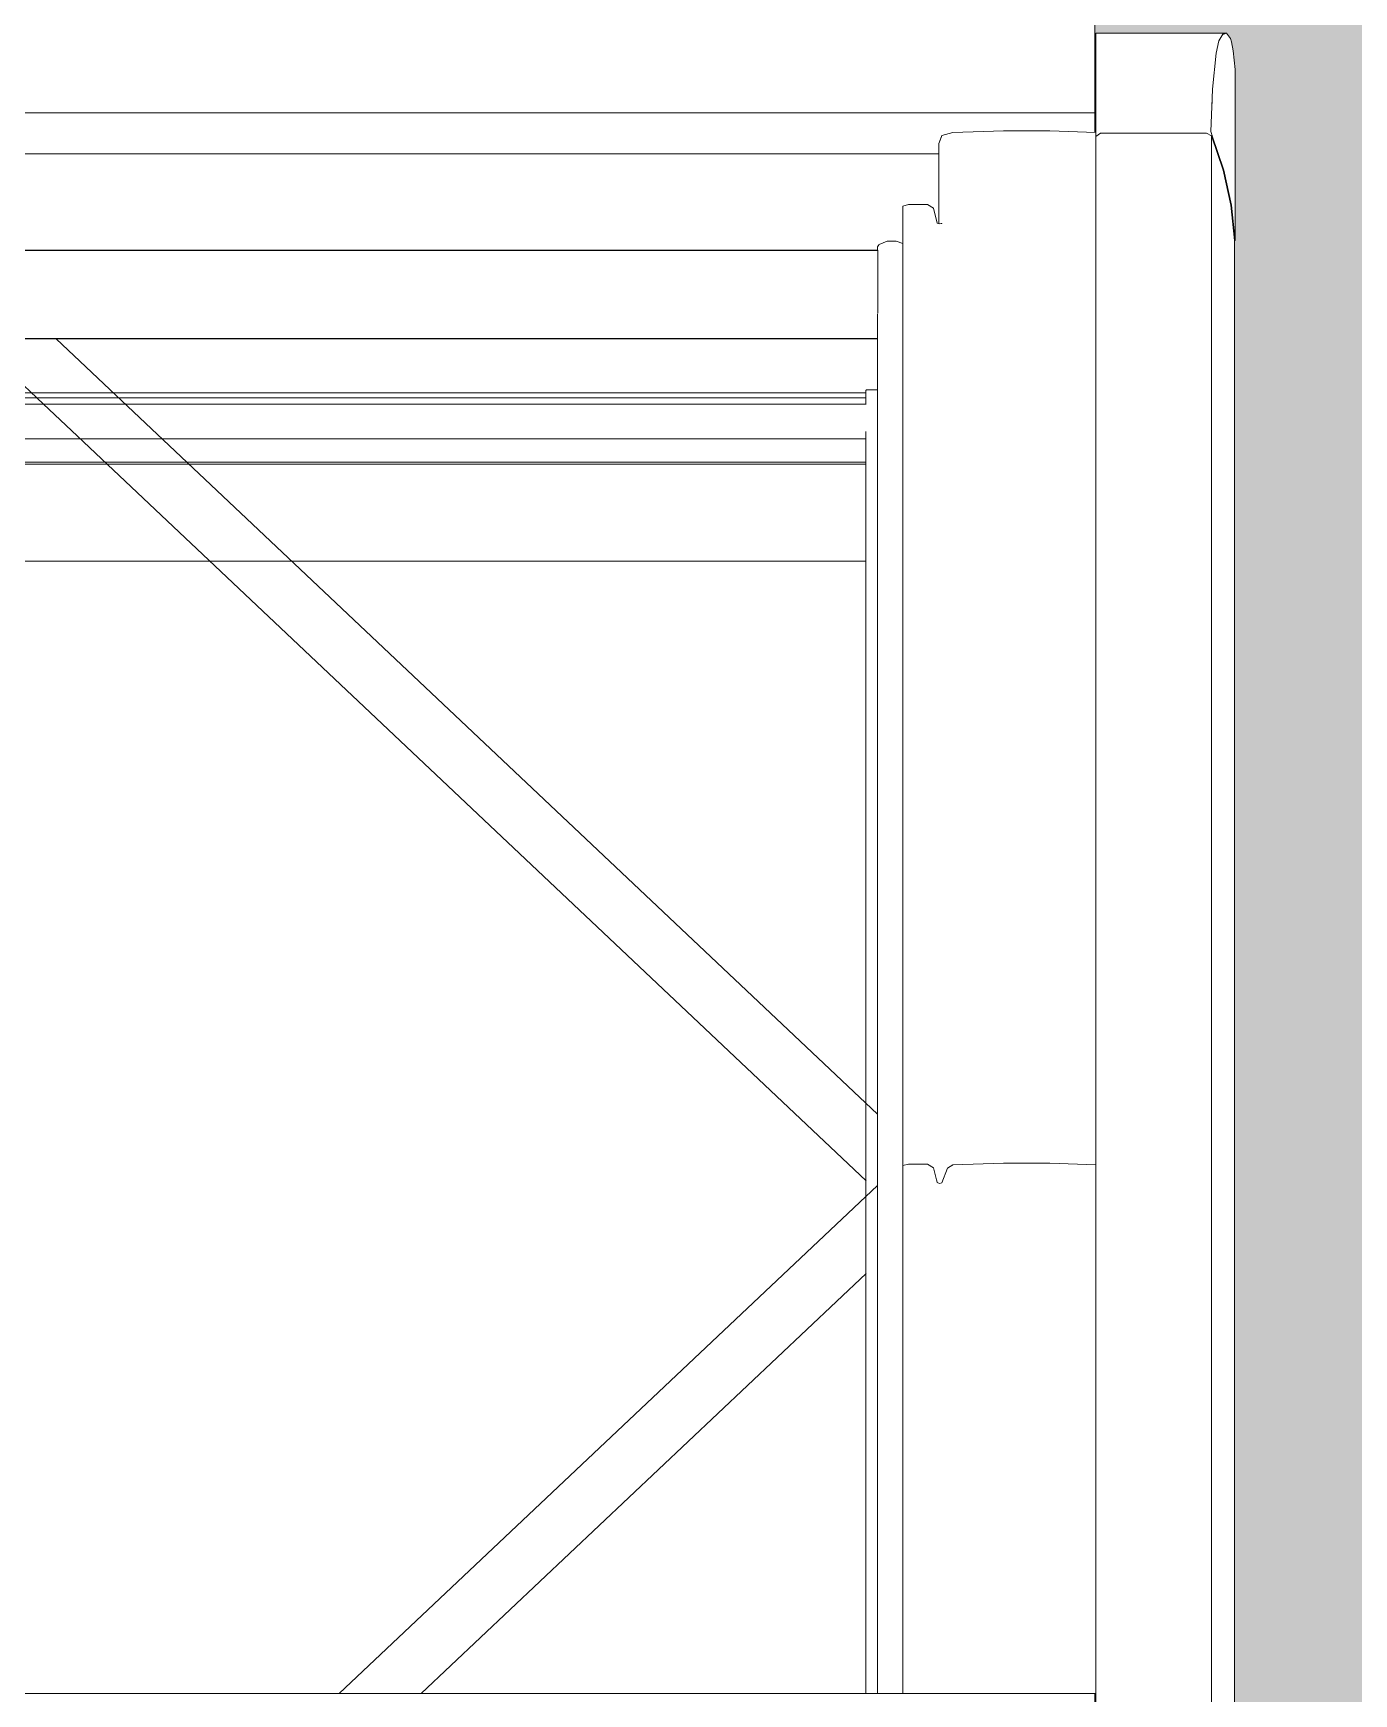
# Model space of a CAD drawing. Header units: metres. Extents: x -208 to 1512, y -277 to 123.
# Drawn here: x 17.528 to 17.987, y -23.485 to -22.907 of the extents above; entities that cross this region are included whole.
import ezdxf

# ---------------------------------------------------------------- set-up
doc = ezdxf.new("R2010")
doc.units = ezdxf.units.M
doc.header["$MEASUREMENT"] = 0
doc.linetypes.add('Wipeout_Contour', pattern=[1, 0, -1])
doc.layers.add('325 Dachfenster', color=7, linetype='Continuous')
doc.layers.add('330 Dachaufbau', color=7, linetype='Continuous')

# ---------------------------------------------------------------- blocks, each defined once
blk = doc.blocks.new('Dachfläche_8_4', base_point=(18.9306, -21.27982))
at = {"layer": '330 Dachaufbau', "linetype": 'Continuous', "lineweight": 0, "true_color": 0x000000}
h = blk.add_hatch(color=18, dxfattribs=at)
h.paths.add_polyline_path([(18.91751, -24.33504), (18.9306, -21.27982), (12.32089, -21.27982), (12.32089, -21.295), (15.47503, -21.295), (15.47503, -24.33504)])
h.paths.add_polyline_path([(16.23688, -23.72517), (16.23688, -22.11982), (17.89688, -22.11982), (17.89688, -23.72517)], flags=0)
at = {"layer": '330 Dachaufbau', "color": 7, "linetype": 'Continuous', "lineweight": 18, "flags": 128}
blk.add_lwpolyline([(17.89688, -23.72517), (17.89688, -22.11982)], dxfattribs=at)
blk = doc.blocks.new('VELUX SlopeRoofBundle[6]_4')
at = {"color": 254, "linetype": 'Wipeout_Contour', "lineweight": 0, "ltscale": 173.151403}
blk.add_wipeout([(17.89688, -22.88246), (17.13074, -22.88246), (17.13112, -22.90741), (17.1428, -22.90741), (17.1428, -22.93507), (17.89688, -22.93507)], dxfattribs=at).dxf.layer = '325 Dachfenster'
at = {"color": 254, "linetype": 'Wipeout_Contour', "lineweight": 0, "ltscale": 147.677592}
blk.add_wipeout([(17.9375, -22.94309), (17.9375, -23.51476), (17.9377, -23.51528), (17.9415, -23.52663), (17.9415, -22.95504)], dxfattribs=at).dxf.layer = '325 Dachfenster'
at = {"color": 254, "linetype": 'Wipeout_Contour', "lineweight": 0, "ltscale": 233.026265}
blk.add_wipeout([(17.8214, -22.98287), (17.8215, -22.98287), (17.8215, -23.00472), (17.8214, -23.00499), (17.8214, -23.48484), (17.8219, -23.48484), (17.8219, -22.98089), (17.8214, -22.98174)], dxfattribs=at).dxf.layer = '325 Dachfenster'
at = {"color": 254, "linetype": 'Wipeout_Contour', "lineweight": 0, "ltscale": 117.716243}
blk.add_wipeout([(17.8429, -23.48484), (17.8437, -23.48484), (17.8437, -23.30722), (17.8429, -23.30743)], dxfattribs=at).dxf.layer = '325 Dachfenster'
at = {"color": 254, "linetype": 'Wipeout_Contour', "lineweight": 0, "ltscale": 147.721338}
blk.add_wipeout([(17.9415, -22.95504), (17.9415, -23.52663), (17.9417, -23.52723), (17.9442, -23.5385), (17.9442, -22.96721)], dxfattribs=at).dxf.layer = '325 Dachfenster'
at = {"color": 254, "linetype": 'Wipeout_Contour', "lineweight": 0, "ltscale": 117.155928}
blk.add_wipeout([(17.8219, -22.98089), (17.8219, -23.48484), (17.8247, -23.48484), (17.8247, -22.97976)], dxfattribs=at).dxf.layer = '325 Dachfenster'
at = {"color": 254, "linetype": 'Wipeout_Contour', "lineweight": 0, "ltscale": 117.714584}
blk.add_wipeout([(17.8421, -23.48484), (17.8429, -23.48484), (17.8429, -23.30743), (17.8421, -23.30715)], dxfattribs=at).dxf.layer = '325 Dachfenster'
at = {"color": 254, "linetype": 'Wipeout_Contour', "lineweight": 0, "ltscale": 147.728869}
blk.add_wipeout([(17.9442, -22.96721), (17.9442, -23.5385), (17.9444, -23.5394), (17.9455, -23.54976), (17.9455, -22.97946)], dxfattribs=at).dxf.layer = '325 Dachfenster'
at = {"color": 254, "linetype": 'Wipeout_Contour', "lineweight": 0, "ltscale": 115.628399}
blk.add_wipeout([(17.2185, -22.98287), (17.2185, -22.98308), (17.8215, -22.98308), (17.8215, -22.98287)], dxfattribs=at).dxf.layer = '325 Dachfenster'
at = {"color": 254, "linetype": 'Wipeout_Contour', "lineweight": 0, "ltscale": 115.669399}
blk.add_wipeout([(17.2185, -22.998), (17.8215, -22.998), (17.8215, -22.99369), (17.2185, -22.99369)], dxfattribs=at).dxf.layer = '325 Dachfenster'
at = {"color": 254, "linetype": 'Wipeout_Contour', "lineweight": 0, "ltscale": 115.702631}
blk.add_wipeout([(17.2186, -23.00578), (17.2186, -23.00684), (17.8214, -23.00684), (17.8214, -23.00578)], dxfattribs=at).dxf.layer = '325 Dachfenster'
at = {"color": 254, "linetype": 'Wipeout_Contour', "lineweight": 0, "ltscale": 233.384461}
blk.add_wipeout([(17.2186, -23.28336), (17.2186, -23.3081), (17.40574, -23.48484), (17.63426, -23.48484), (17.8214, -23.3081), (17.8214, -23.28336), (17.53587, -23.0137), (17.50413, -23.0137)], dxfattribs=at).dxf.layer = '325 Dachfenster'
at = {"color": 254, "linetype": 'Wipeout_Contour', "lineweight": 0, "ltscale": 117.729006}
blk.add_wipeout([(17.8408, -23.48484), (17.8421, -23.48484), (17.8421, -23.30715), (17.8408, -23.30199)], dxfattribs=at).dxf.layer = '325 Dachfenster'
at = {"color": 254, "linetype": 'Wipeout_Contour', "lineweight": 0, "ltscale": 115.645777}
blk.add_wipeout([(17.2185, -22.98308), (17.2185, -22.99369), (17.8215, -22.99369), (17.8215, -22.98308)], dxfattribs=at).dxf.layer = '325 Dachfenster'
at = {"color": 254, "linetype": 'Wipeout_Contour', "lineweight": 0, "ltscale": 115.684257}
blk.add_wipeout([(17.2185, -23.00302), (17.8215, -23.00302), (17.8215, -22.998), (17.2185, -22.998)], dxfattribs=at).dxf.layer = '325 Dachfenster'
at = {"color": 254, "linetype": 'Wipeout_Contour', "lineweight": 0, "ltscale": 115.705323}
blk.add_wipeout([(17.2186, -23.00684), (17.2186, -23.00748), (17.8214, -23.00748), (17.8214, -23.00684)], dxfattribs=at).dxf.layer = '325 Dachfenster'
at = {"color": 254, "linetype": 'Wipeout_Contour', "lineweight": 0, "ltscale": 86.683125}
blk.add_wipeout([(17.8214, -23.0137), (17.53587, -23.0137), (17.8214, -23.28336)], dxfattribs=at).dxf.layer = '325 Dachfenster'
at = {"color": 254, "linetype": 'Wipeout_Contour', "lineweight": 0, "ltscale": 117.702844}
blk.add_wipeout([(17.8387, -23.48484), (17.8408, -23.48484), (17.8408, -23.30199), (17.8387, -23.30071)], dxfattribs=at).dxf.layer = '325 Dachfenster'
at = {"color": 254, "linetype": 'Wipeout_Contour', "lineweight": 0, "ltscale": 117.736546}
blk.add_wipeout([(17.8437, -23.48484), (17.8457, -23.48484), (17.8457, -23.30206), (17.8437, -23.30722)], dxfattribs=at).dxf.layer = '325 Dachfenster'
at = {"color": 254, "linetype": 'Wipeout_Contour', "lineweight": 0, "ltscale": 88.298768}
blk.add_wipeout([(17.8214, -23.3081), (17.63426, -23.48484), (17.8214, -23.48484)], dxfattribs=at).dxf.layer = '325 Dachfenster'
at = {"layer": '325 Dachfenster', "linetype": 'Continuous', "lineweight": 0, "flags": 128}
for points in [[(17.52, -23.02558), (17.53146, -23.0364), (17.54119, -23.04559), (17.81743, -23.30648)], [(17.2227, -23.03251), (17.8173, -23.03251)], [(17.2227, -23.03421), (17.8173, -23.03421)], [(17.8175, -23.03145), (17.8173, -23.03166)], [(17.8173, -23.03166), (17.8173, -23.0364)], [(17.8214, -23.03145), (17.8175, -23.03145)], [(17.22257, -23.0364), (17.81743, -23.0364)], [(17.2227, -23.04842), (17.8173, -23.04842)], [(17.2227, -23.05655), (17.8173, -23.05655)], [(17.2227, -23.05733), (17.8173, -23.05733)], [(17.2227, -23.09106), (17.8173, -23.09106)]]:
    blk.add_lwpolyline(points, dxfattribs=at)
at = {"color": 254, "linetype": 'Wipeout_Contour', "lineweight": 0, "ltscale": 115.707462}
blk.add_wipeout([(17.2186, -23.00748), (17.2186, -23.00818), (17.8214, -23.00818), (17.8214, -23.00748)], dxfattribs=at).dxf.layer = '325 Dachfenster'
at = {"color": 254, "linetype": 'Wipeout_Contour', "lineweight": 0, "ltscale": 115.726012}
blk.add_wipeout([(17.2186, -23.01363), (17.2186, -23.0137), (17.8214, -23.0137), (17.8214, -23.01363)], dxfattribs=at).dxf.layer = '325 Dachfenster'
at = {"color": 254, "linetype": 'Wipeout_Contour', "lineweight": 0, "ltscale": 117.685859}
blk.add_wipeout([(17.8321, -23.30071), (17.8321, -23.48484), (17.8387, -23.48484), (17.8387, -23.30071)], dxfattribs=at).dxf.layer = '325 Dachfenster'
at = {"color": 254, "linetype": 'Wipeout_Contour', "lineweight": 0, "ltscale": 117.718723}
blk.add_wipeout([(17.8457, -23.48484), (17.8475, -23.48484), (17.8475, -23.301), (17.8457, -23.30206)], dxfattribs=at).dxf.layer = '325 Dachfenster'
at = {"color": 254, "linetype": 'Wipeout_Contour', "lineweight": 0, "ltscale": 173.835948}
blk.add_wipeout([(17.8429, -22.97375), (17.8429, -23.30743), (17.8437, -23.30722), (17.8437, -22.9735), (17.8436, -22.97353), (17.8436, -22.97356)], dxfattribs=at).dxf.layer = '325 Dachfenster'
at = {"color": 254, "linetype": 'Wipeout_Contour', "lineweight": 0, "ltscale": 115.717327}
blk.add_wipeout([(17.2186, -23.00818), (17.2186, -23.01363), (17.8214, -23.01363), (17.8214, -23.00818)], dxfattribs=at).dxf.layer = '325 Dachfenster'
at = {"color": 254, "linetype": 'Wipeout_Contour', "lineweight": 0, "ltscale": 117.677964}
blk.add_wipeout([(17.8302, -23.48484), (17.8321, -23.48484), (17.8321, -23.30071), (17.8302, -23.30121)], dxfattribs=at).dxf.layer = '325 Dachfenster'
at = {"color": 254, "linetype": 'Wipeout_Contour', "lineweight": 0, "ltscale": 117.739133}
blk.add_wipeout([(17.8475, -23.48484), (17.8651, -23.48484), (17.8651, -23.30043), (17.8475, -23.301)], dxfattribs=at).dxf.layer = '325 Dachfenster'
at = {"layer": '325 Dachfenster', "linetype": 'Continuous', "lineweight": 0, "flags": 128}
for points in [[(17.2186, -23.01363), (17.8214, -23.01363)], [(17.2186, -23.0137), (17.8214, -23.0137)], [(17.53587, -23.0137), (17.8214, -23.28336)]]:
    blk.add_lwpolyline(points, dxfattribs=at)
at = {"color": 254, "linetype": 'Wipeout_Contour', "lineweight": 0, "ltscale": 116.905188}
blk.add_wipeout([(17.8421, -22.97346), (17.8421, -23.30715), (17.8429, -23.30743), (17.8429, -22.97375)], dxfattribs=at).dxf.layer = '325 Dachfenster'
at = {"color": 254, "linetype": 'Wipeout_Contour', "lineweight": 0, "ltscale": 117.168998}
blk.add_wipeout([(17.8278, -22.97969), (17.8278, -23.48484), (17.8302, -23.48484), (17.8302, -22.98051)], dxfattribs=at).dxf.layer = '325 Dachfenster'
at = {"color": 254, "linetype": 'Wipeout_Contour', "lineweight": 0, "ltscale": 231.422645}
blk.add_wipeout([(17.2185, -23.00387), (17.2185, -23.00472), (17.2186, -23.00499), (17.2186, -23.00578), (17.8214, -23.00578), (17.8214, -23.00499), (17.8215, -23.00472), (17.8215, -23.00387)], dxfattribs=at).dxf.layer = '325 Dachfenster'
at = {"color": 254, "linetype": 'Wipeout_Contour', "lineweight": 0, "ltscale": 117.777296}
blk.add_wipeout([(17.8813, -23.30043), (17.8651, -23.30043), (17.8651, -23.48484), (17.8813, -23.48484)], dxfattribs=at).dxf.layer = '325 Dachfenster'
at = {"color": 254, "linetype": 'Wipeout_Contour', "lineweight": 0, "ltscale": 116.901681}
blk.add_wipeout([(17.8457, -22.96834), (17.8437, -22.9735), (17.8437, -23.30722), (17.8457, -23.30206)], dxfattribs=at).dxf.layer = '325 Dachfenster'
at = {"color": 254, "linetype": 'Wipeout_Contour', "lineweight": 0, "ltscale": 117.160542}
blk.add_wipeout([(17.8247, -22.97976), (17.8247, -23.48484), (17.8278, -23.48484), (17.8278, -22.97969)], dxfattribs=at).dxf.layer = '325 Dachfenster'
at = {"color": 254, "linetype": 'Wipeout_Contour', "lineweight": 0, "ltscale": 115.693522}
blk.add_wipeout([(17.2185, -23.00387), (17.8215, -23.00387), (17.8215, -23.00302), (17.2185, -23.00302)], dxfattribs=at).dxf.layer = '325 Dachfenster'
at = {"color": 254, "linetype": 'Wipeout_Contour', "lineweight": 0, "ltscale": 117.818896}
blk.add_wipeout([(17.8813, -23.48484), (17.8972, -23.48484), (17.8972, -23.30094), (17.8813, -23.30043)], dxfattribs=at).dxf.layer = '325 Dachfenster'
at = {"color": 254, "linetype": 'Wipeout_Contour', "lineweight": 0, "ltscale": 117.326356}
blk.add_wipeout([(17.8972, -22.94339), (17.8972, -23.51402), (17.8989, -23.51402), (17.8989, -22.94213)], dxfattribs=at).dxf.layer = '325 Dachfenster'
at = {"color": 254, "linetype": 'Wipeout_Contour', "lineweight": 0, "ltscale": 116.894068}
blk.add_wipeout([(17.8408, -22.9683), (17.8408, -23.30199), (17.8421, -23.30715), (17.8421, -22.97346)], dxfattribs=at).dxf.layer = '325 Dachfenster'
at = {"color": 254, "linetype": 'Wipeout_Contour', "lineweight": 0, "ltscale": 116.896818}
blk.add_wipeout([(17.8457, -22.96834), (17.8457, -23.30206), (17.8475, -23.301), (17.8475, -22.96728)], dxfattribs=at).dxf.layer = '325 Dachfenster'
at = {"layer": '325 Dachfenster', "linetype": 'Continuous', "lineweight": 0, "flags": 128}
for points in [[(17.8421, -23.30715), (17.8429, -23.30743)], [(17.8429, -23.30743), (17.8437, -23.30722)]]:
    blk.add_lwpolyline(points, dxfattribs=at)
at = {"color": 254, "linetype": 'Wipeout_Contour', "lineweight": 0, "ltscale": 117.371274}
blk.add_wipeout([(17.8989, -22.94213), (17.8989, -23.51402), (17.9357, -23.51402), (17.9357, -22.94213)], dxfattribs=at).dxf.layer = '325 Dachfenster'
at = {"color": 254, "linetype": 'Wipeout_Contour', "lineweight": 0, "ltscale": 116.918251}
blk.add_wipeout([(17.8475, -22.96728), (17.8475, -23.301), (17.8651, -23.30043), (17.8651, -22.96671)], dxfattribs=at).dxf.layer = '325 Dachfenster'
at = {"color": 254, "linetype": 'Wipeout_Contour', "lineweight": 0, "ltscale": 116.867116}
blk.add_wipeout([(17.8321, -22.96703), (17.8321, -23.30071), (17.8387, -23.30071), (17.8387, -22.96703)], dxfattribs=at).dxf.layer = '325 Dachfenster'
at = {"layer": '325 Dachfenster', "linetype": 'Continuous', "lineweight": 0, "flags": 128}
for points in [[(17.8457, -23.30206), (17.8475, -23.301)], [(17.8437, -23.30722), (17.8457, -23.30206)]]:
    blk.add_lwpolyline(points, dxfattribs=at)
at = {"color": 254, "linetype": 'Wipeout_Contour', "lineweight": 0, "ltscale": 176.963198}
blk.add_wipeout([(17.9357, -22.94213), (17.9357, -23.51402), (17.93717, -23.51402), (17.93725, -23.5141), (17.9375, -23.51476), (17.9375, -22.94309)], dxfattribs=at).dxf.layer = '325 Dachfenster'
at = {"color": 254, "linetype": 'Wipeout_Contour', "lineweight": 0, "ltscale": 116.958694}
blk.add_wipeout([(17.8651, -22.96671), (17.8651, -23.30043), (17.8813, -23.30043), (17.8813, -22.96671)], dxfattribs=at).dxf.layer = '325 Dachfenster'
at = {"color": 254, "linetype": 'Wipeout_Contour', "lineweight": 0, "ltscale": 116.857401}
blk.add_wipeout([(17.8321, -22.96703), (17.8302, -22.96753), (17.8302, -23.30121), (17.8321, -23.30071)], dxfattribs=at).dxf.layer = '325 Dachfenster'
at = {"color": 254, "linetype": 'Wipeout_Contour', "lineweight": 0, "ltscale": 116.879694}
blk.add_wipeout([(17.8387, -22.96703), (17.8387, -23.30071), (17.8408, -23.30199), (17.8408, -22.9683)], dxfattribs=at).dxf.layer = '325 Dachfenster'
at = {"color": 254, "linetype": 'Wipeout_Contour', "lineweight": 0, "ltscale": 117.23557}
blk.add_wipeout([(17.1428, -23.48497), (17.8972, -23.48497), (17.8972, -23.48484), (17.1428, -23.48484)], dxfattribs=at).dxf.layer = '325 Dachfenster'
at = {"layer": '325 Dachfenster', "linetype": 'Continuous', "lineweight": 0, "flags": 128}
for points in [[(17.8214, -23.00499), (17.8214, -23.48484)], [(17.8173, -23.04587), (17.8173, -23.48484)], [(17.8302, -23.30121), (17.8321, -23.30071), (17.8387, -23.30071)], [(17.8387, -23.30071), (17.8408, -23.30199)], [(17.8408, -23.30199), (17.8421, -23.30715)], [(17.63426, -23.48484), (17.8214, -23.3081)], [(17.66271, -23.48484), (17.81743, -23.33872)], [(17.8972, -23.48484), (17.1428, -23.48484)]]:
    blk.add_lwpolyline(points, dxfattribs=at)
at = {"color": 254, "linetype": 'Wipeout_Contour', "lineweight": 0, "ltscale": 205.294495}
blk.add_wipeout([(17.8427, -22.97368), (17.8429, -22.97375), (17.8436, -22.97356), (17.8436, -22.97353), (17.84367, -22.97351), (17.8437, -22.97343), (17.8427, -22.94578)], dxfattribs=at).dxf.layer = '325 Dachfenster'
at = {"color": 254, "linetype": 'Wipeout_Contour', "lineweight": 0, "ltscale": 116.998763}
blk.add_wipeout([(17.8813, -22.96671), (17.8813, -23.30043), (17.8972, -23.30094), (17.8972, -22.96723)], dxfattribs=at).dxf.layer = '325 Dachfenster'
at = {"layer": '325 Dachfenster', "linetype": 'Continuous', "lineweight": 0, "flags": 128}
blk.add_lwpolyline([(17.8475, -23.301), (17.8651, -23.30043), (17.8813, -23.30043), (17.8972, -23.30094)], dxfattribs=at)
at = {"color": 254, "linetype": 'Wipeout_Contour', "lineweight": 0, "ltscale": 116.46482}
blk.add_wipeout([(17.84371, -22.94311), (17.8427, -22.94578), (17.8437, -22.97343), (17.8457, -22.96834)], dxfattribs=at).dxf.layer = '325 Dachfenster'
at = {"color": 254, "linetype": 'Wipeout_Contour', "lineweight": 0, "ltscale": 86.566275}
blk.add_wipeout([(17.8437, -22.94302), (17.8475, -22.96728), (17.8475, -22.94196)], dxfattribs=at).dxf.layer = '325 Dachfenster'
at = {"color": 254, "linetype": 'Wipeout_Contour', "lineweight": 0, "ltscale": 116.344326}
blk.add_wipeout([(17.8475, -22.96728), (17.8651, -22.96671), (17.8651, -22.9414), (17.8475, -22.94196)], dxfattribs=at).dxf.layer = '325 Dachfenster'
at = {"color": 254, "linetype": 'Wipeout_Contour', "lineweight": 0, "ltscale": 87.601629}
blk.add_wipeout([(17.8437, -22.94302), (17.8457, -22.96834), (17.8475, -22.96728)], dxfattribs=at).dxf.layer = '325 Dachfenster'
at = {"color": 254, "linetype": 'Wipeout_Contour', "lineweight": 0, "ltscale": 116.38557}
blk.add_wipeout([(17.8651, -22.9414), (17.8651, -22.96671), (17.8813, -22.96671), (17.8813, -22.9414)], dxfattribs=at).dxf.layer = '325 Dachfenster'
at = {"color": 254, "linetype": 'Wipeout_Contour', "lineweight": 0, "ltscale": 86.525233}
blk.add_wipeout([(17.8427, -22.94578), (17.84371, -22.94311), (17.8437, -22.94302)], dxfattribs=at).dxf.layer = '325 Dachfenster'
at = {"color": 254, "linetype": 'Wipeout_Contour', "lineweight": 0, "ltscale": 116.425898}
blk.add_wipeout([(17.8813, -22.9414), (17.8813, -22.96671), (17.8972, -22.96723), (17.8972, -22.94191)], dxfattribs=at).dxf.layer = '325 Dachfenster'
at = {"color": 254, "linetype": 'Wipeout_Contour', "lineweight": 0, "ltscale": 115.542199}
blk.add_wipeout([(17.1973, -22.94942), (17.1973, -22.96137), (17.8427, -22.96137), (17.8427, -22.94942)], dxfattribs=at).dxf.layer = '325 Dachfenster'
at = {"color": 254, "linetype": 'Wipeout_Contour', "lineweight": 0, "ltscale": 115.522895}
blk.add_wipeout([(17.1973, -22.94935), (17.1973, -22.94942), (17.8427, -22.94942), (17.8427, -22.94935)], dxfattribs=at).dxf.layer = '325 Dachfenster'
at = {"color": 254, "linetype": 'Wipeout_Contour', "lineweight": 0, "ltscale": 462.809383}
blk.add_wipeout([(17.1973, -22.96137), (17.1973, -22.97368), (17.1979, -22.97346), (17.1992, -22.9683), (17.2013, -22.96703), (17.2079, -22.96703), (17.2098, -22.96753), (17.2098, -22.97594), (17.8302, -22.97594), (17.8302, -22.96753), (17.8321, -22.96703), (17.8387, -22.96703), (17.8408, -22.9683), (17.8421, -22.97346), (17.8427, -22.97368), (17.8427, -22.96137)], dxfattribs=at).dxf.layer = '325 Dachfenster'
at = {"layer": '325 Dachfenster', "linetype": 'Continuous', "lineweight": 0, "flags": 128}
blk.add_lwpolyline([(17.8302, -22.96753), (17.8321, -22.96703), (17.8387, -22.96703)], dxfattribs=at)
at = {"color": 254, "linetype": 'Wipeout_Contour', "lineweight": 0, "ltscale": 462.152557}
blk.add_wipeout([(17.1428, -22.93507), (17.1428, -22.94191), (17.1587, -22.9414), (17.1749, -22.9414), (17.1925, -22.94196), (17.1963, -22.94302), (17.1973, -22.94578), (17.1973, -22.94935), (17.8427, -22.94935), (17.8427, -22.94578), (17.8437, -22.94302), (17.8475, -22.94196), (17.8651, -22.9414), (17.8813, -22.9414), (17.89688, -22.9419), (17.89688, -22.93507)], dxfattribs=at).dxf.layer = '325 Dachfenster'
at = {"color": 254, "linetype": 'Wipeout_Contour', "lineweight": 0, "ltscale": 117.727158}
blk.add_wipeout([(17.8437, -22.97343), (17.84367, -22.97351), (17.8437, -22.9735), (17.8457, -22.96834)], dxfattribs=at).dxf.layer = '325 Dachfenster'
at = {"color": 254, "linetype": 'Wipeout_Contour', "lineweight": 0, "ltscale": 405.872731}
blk.add_wipeout([(17.8302, -22.97594), (17.2098, -22.97594), (17.2098, -22.98051), (17.2122, -22.97969), (17.2153, -22.97976), (17.2181, -22.98089), (17.2186, -22.98174), (17.2186, -22.98287), (17.8214, -22.98287), (17.8214, -22.98174), (17.8219, -22.98089), (17.8247, -22.97976), (17.8278, -22.97969), (17.8302, -22.98051)], dxfattribs=at).dxf.layer = '325 Dachfenster'
at = {"layer": '325 Dachfenster', "linetype": 'Continuous', "lineweight": 0, "flags": 128}
for points in [[(17.8427, -22.94578), (17.8437, -22.94302)], [(17.1973, -22.94935), (17.8427, -22.94935)], [(17.8427, -22.97368), (17.8427, -22.94578)], [(17.8302, -22.96753), (17.8302, -23.30121), (17.8302, -23.48484)], [(17.8387, -22.96703), (17.8408, -22.9683)], [(17.8408, -22.9683), (17.8421, -22.97346)], [(17.8421, -22.97346), (17.8429, -22.97375)], [(17.8429, -22.97375), (17.8436, -22.97356)], [(17.8436, -22.97356), (17.8436, -22.97353)], [(17.84367, -22.97351), (17.8437, -22.97343)], [(17.2185, -22.98287), (17.8215, -22.98287)], [(17.8214, -22.98174), (17.8219, -22.98089)], [(17.8214, -22.98174), (17.8214, -22.98287)], [(17.8215, -22.98308), (17.8215, -22.98287)], [(17.8215, -23.00472), (17.8215, -23.00387), (17.8215, -23.00302), (17.8215, -22.998), (17.8215, -22.99369), (17.8215, -22.98308)], [(17.8219, -22.98089), (17.8247, -22.97976)], [(17.8247, -22.97976), (17.8278, -22.97969)], [(17.8278, -22.97969), (17.8302, -22.98051)]]:
    blk.add_lwpolyline(points, dxfattribs=at)
at = {"color": 254, "linetype": 'Wipeout_Contour', "lineweight": 0, "ltscale": 404.499386}
blk.add_wipeout([(17.93728, -22.94199), (17.8972, -22.94199), (17.8972, -22.94339), (17.8989, -22.94213), (17.9357, -22.94213), (17.9375, -22.94309), (17.9415, -22.95504), (17.9442, -22.96721), (17.9455, -22.97946), (17.9455, -22.9796), (17.9457, -22.97946), (17.9444, -22.96721), (17.9417, -22.95504), (17.9377, -22.94309)], dxfattribs=at).dxf.layer = '325 Dachfenster'
at = {"color": 254, "linetype": 'Wipeout_Contour', "lineweight": 0, "ltscale": 232.045309}
blk.add_wipeout([(17.9377, -22.94309), (17.9417, -22.95504), (17.9417, -22.90771), (17.9414, -22.90777), (17.94, -22.91011), (17.93903, -22.91433), (17.93782, -22.92685), (17.9377, -22.93005)], dxfattribs=at).dxf.layer = '325 Dachfenster'
at = {"color": 254, "linetype": 'Wipeout_Contour', "lineweight": 0, "ltscale": 116.375008}
blk.add_wipeout([(17.8972, -22.90777), (17.8972, -22.91011), (17.94, -22.91011), (17.9414, -22.90777)], dxfattribs=at).dxf.layer = '325 Dachfenster'
at = {"color": 254, "linetype": 'Wipeout_Contour', "lineweight": 0, "ltscale": 116.407283}
blk.add_wipeout([(17.8972, -22.91433), (17.8972, -22.92685), (17.93782, -22.92685), (17.93903, -22.91433)], dxfattribs=at).dxf.layer = '325 Dachfenster'
at = {"color": 254, "linetype": 'Wipeout_Contour', "lineweight": 0, "ltscale": 116.378306}
blk.add_wipeout([(17.8972, -22.91433), (17.93903, -22.91433), (17.94, -22.91011), (17.8972, -22.91011)], dxfattribs=at).dxf.layer = '325 Dachfenster'
at = {"color": 254, "linetype": 'Wipeout_Contour', "lineweight": 0, "ltscale": 145.025815}
blk.add_wipeout([(17.8972, -22.92685), (17.8972, -22.94156), (17.93719, -22.94156), (17.9377, -22.93005), (17.93782, -22.92685)], dxfattribs=at).dxf.layer = '325 Dachfenster'
at = {"layer": '325 Dachfenster', "linetype": 'Continuous', "lineweight": 0, "flags": 128}
blk.add_lwpolyline([(17.1428, -22.93507), (17.89688, -22.93507)], dxfattribs=at)
at = {"color": 254, "linetype": 'Wipeout_Contour', "lineweight": 0, "ltscale": 173.681142}
blk.add_wipeout([(17.9417, -22.95504), (17.9444, -22.96721), (17.9444, -22.91038), (17.94401, -22.90926), (17.9427, -22.90741), (17.9417, -22.90771)], dxfattribs=at).dxf.layer = '325 Dachfenster'
at = {"color": 254, "linetype": 'Wipeout_Contour', "lineweight": 0, "ltscale": 116.456379}
blk.add_wipeout([(17.8972, -22.94156), (17.8972, -22.94199), (17.93728, -22.94199), (17.93719, -22.94156)], dxfattribs=at).dxf.layer = '325 Dachfenster'
at = {"layer": '325 Dachfenster', "linetype": 'Continuous', "lineweight": 0, "flags": 128}
for points in [[(17.8437, -22.94302), (17.8475, -22.94196), (17.8651, -22.9414), (17.8813, -22.9414), (17.8972, -22.94191)], [(17.8972, -22.94199), (17.8972, -22.94156)], [(17.8972, -22.94339), (17.8972, -22.94199)], [(17.8989, -22.94213), (17.8972, -22.94339)], [(17.8972, -22.94339), (17.8972, -23.51402)]]:
    blk.add_lwpolyline(points, dxfattribs=at)
at = {"color": 254, "linetype": 'Wipeout_Contour', "lineweight": 0, "ltscale": 145.307817}
blk.add_wipeout([(17.9444, -22.91038), (17.9444, -22.96721), (17.9457, -22.97946), (17.9457, -22.92005), (17.94493, -22.91355)], dxfattribs=at).dxf.layer = '325 Dachfenster'
at = {"color": 254, "linetype": 'Wipeout_Contour', "lineweight": 0, "ltscale": 117.013808}
blk.add_wipeout([(17.93728, -22.94199), (17.9377, -22.94309), (17.9377, -22.93005), (17.93719, -22.94156)], dxfattribs=at).dxf.layer = '325 Dachfenster'
at = {"layer": '325 Dachfenster', "linetype": 'Continuous', "lineweight": 0, "flags": 128}
for points in [[(17.9457, -22.97946), (17.9457, -22.92005)], [(17.9357, -22.94213), (17.8989, -22.94213)], [(17.9375, -22.94309), (17.9357, -22.94213)], [(17.93719, -22.94156), (17.93728, -22.94199)], [(17.9457, -22.97946), (17.9444, -22.96721), (17.9417, -22.95504), (17.9377, -22.94309), (17.93728, -22.94199)], [(17.9375, -22.94309), (17.9375, -23.51476)], [(17.9455, -22.97946), (17.9442, -22.96721), (17.9415, -22.95504), (17.9375, -22.94309)], [(17.9455, -22.97946), (17.9455, -23.54976)], [(17.9455, -22.9796), (17.9457, -22.97946)]]:
    blk.add_lwpolyline(points, dxfattribs=at)
at = {"color": 254, "linetype": 'Wipeout_Contour', "lineweight": 0, "ltscale": 145.443248}
blk.add_wipeout([(17.8972, -22.90741), (17.8972, -22.90777), (17.9414, -22.90777), (17.9417, -22.90771), (17.9427, -22.90741)], dxfattribs=at).dxf.layer = '325 Dachfenster'
at = {"layer": '325 Dachfenster', "linetype": 'Continuous', "lineweight": 0, "flags": 128}
for points in [[(17.89688, -22.9419), (17.89688, -22.93507), (17.89688, -22.88246)], [(17.8972, -22.94156), (17.8972, -22.92685), (17.8972, -22.91433), (17.8972, -22.91011), (17.8972, -22.90777), (17.8972, -22.90741)], [(17.9427, -22.90741), (17.8972, -22.90741)], [(17.93719, -22.94156), (17.9377, -22.93005), (17.93782, -22.92685), (17.93903, -22.91433), (17.94, -22.91011), (17.9414, -22.90777), (17.9417, -22.90771), (17.9427, -22.90741), (17.94401, -22.90926), (17.9444, -22.91038), (17.94493, -22.91355), (17.9457, -22.92005)]]:
    blk.add_lwpolyline(points, dxfattribs=at)
blk = doc.blocks.new('Dachfläche_16_4', base_point=(17.97, -22.1008))
at = {"layer": '325 Dachfenster', "linetype": 'Continuous', "lineweight": 0}
blk.add_blockref('VELUX SlopeRoofBundle[6]_4', (0, 0), dxfattribs=at)

msp = doc.modelspace()

# ---------------------------------------------------------------- block references
at = {"layer": '330 Dachaufbau', "color": 7, "linetype": 'Continuous', "lineweight": 18}
msp.add_blockref('Dachfläche_8_4', (18.9306, -21.27982), dxfattribs=at)

# ---------------------------------------------------------------- next in the draw order: block references
at = {"layer": '325 Dachfenster', "color": 7, "linetype": 'Continuous', "lineweight": 13, "true_color": 0xf4f4f4}
msp.add_blockref('Dachfläche_16_4', (17.97, -22.1008), dxfattribs=at)

doc.saveas('drawing.dxf')
